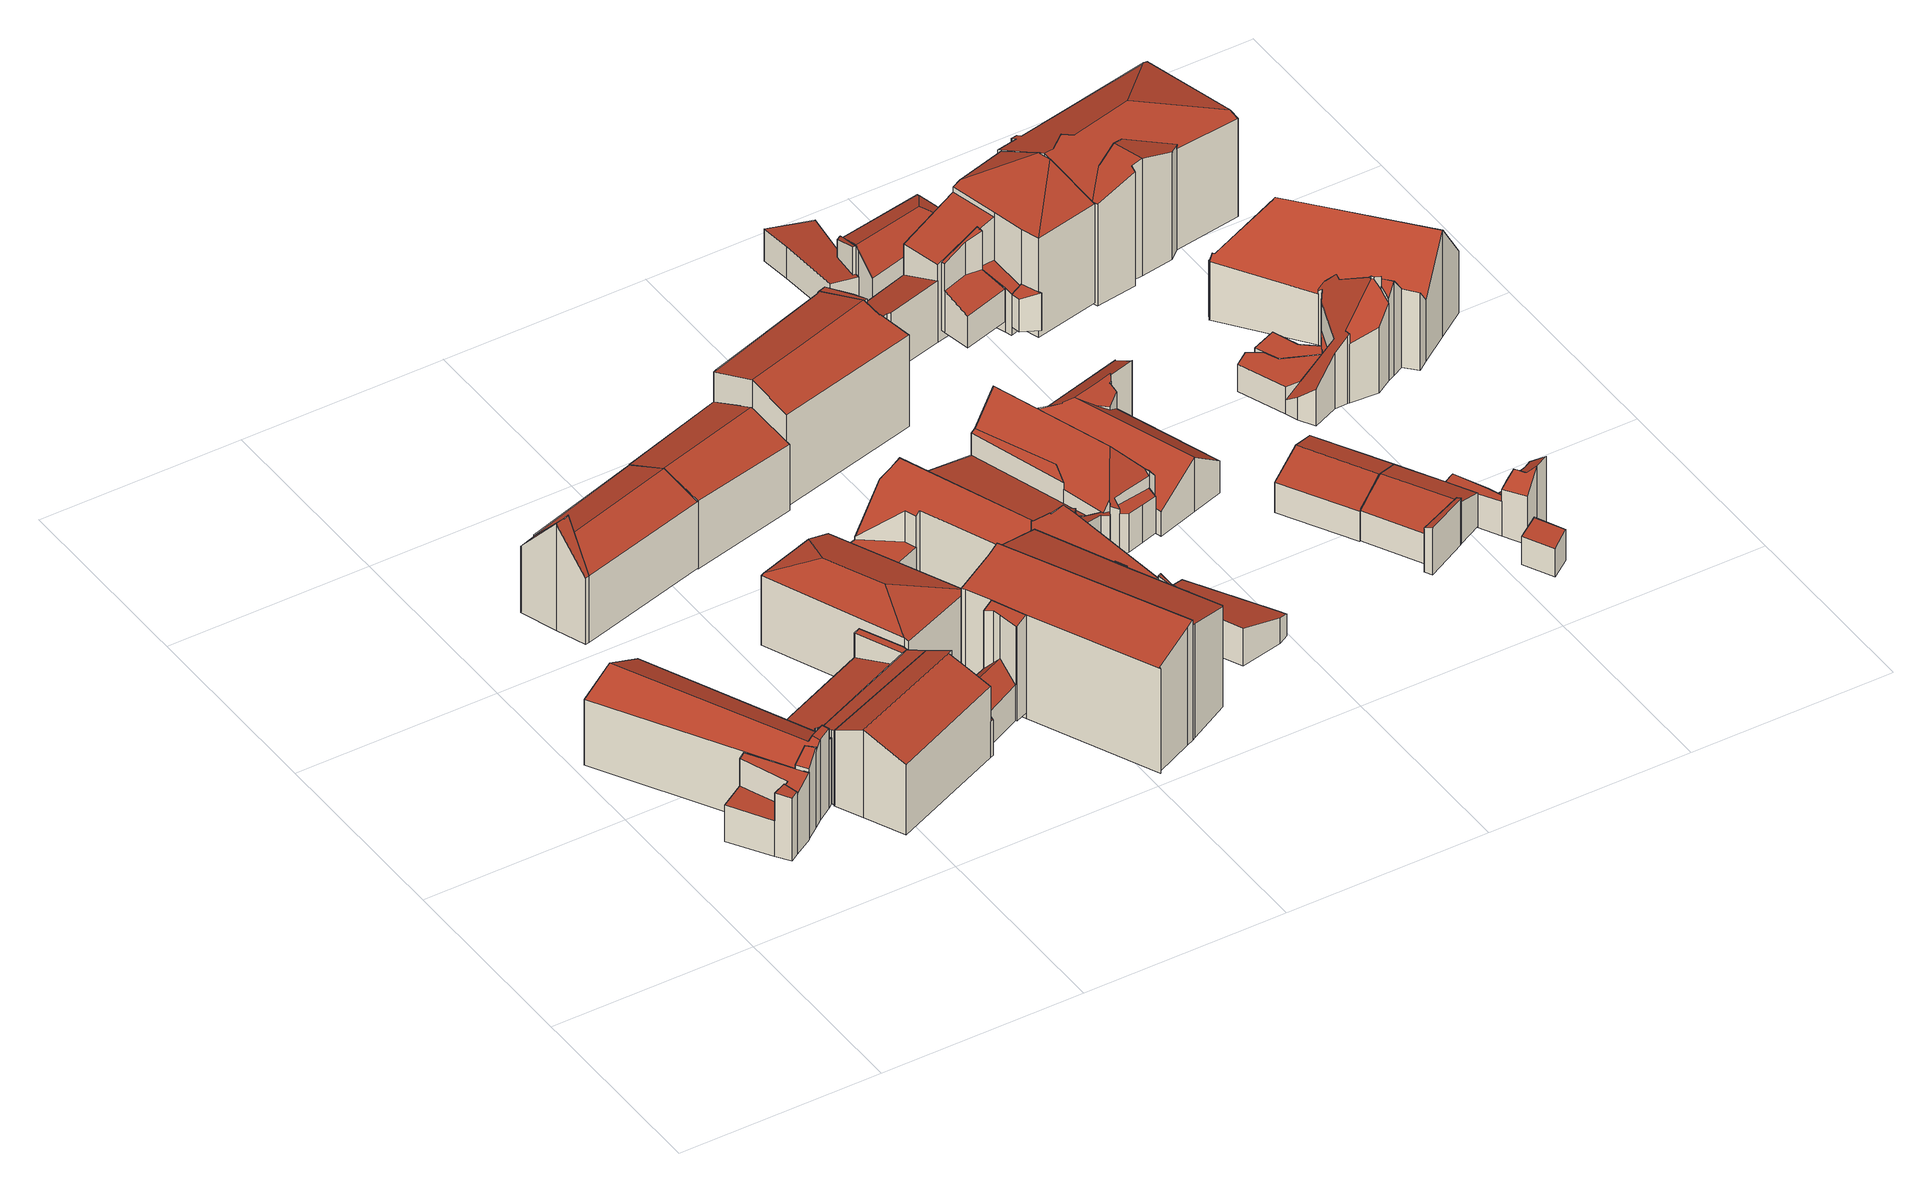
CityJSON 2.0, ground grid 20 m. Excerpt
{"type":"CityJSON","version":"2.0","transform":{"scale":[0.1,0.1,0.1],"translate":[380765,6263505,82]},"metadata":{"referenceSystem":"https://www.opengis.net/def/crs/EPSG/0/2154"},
"CityObjects":{
"building1":{"type":"Building","attributes":{"b3_dak_type":"slanted","b3_h_dak_50p":87,"b3_h_dak_70p":89.76,"b3_h_dak_max":90.61,"b3_h_dak_min":86.79,"b3_h_maaiveld":82.97,"b3_kas_warenhuis":false,"b3_reconstructie_onvolledig":false,"b3_rmse_lod12":2.12,"b3_rmse_lod13":0.434,"b3_rmse_lod22":0.413,"b3_val3dity_lod12":"[]","b3_val3dity_lod13":"[]","b3_val3dity_lod22":"[]","b3_volume_lod12":137.76,"b3_volume_lod13":107.41,"b3_volume_lod22":106.13,"oorspronkelijkbouwjaar":2000},"children":["building1-1"]},
"building1-1":{"type":"BuildingPart","parents":["building1"],"geometry":[{"type":"Solid","lod":"2.2","boundaries":[[[[0,1,2,3,4,5,6]],[[7,8,1,0,9]],[[9,0,6,10,11]],[[12,2,1,8]],[[13,5,4,14]],[[15,16,17,8,7]],[[11,10,16,15]],[[18,19,17,16]],[[20,3,2,12]],[[10,6,5,13]],[[21,20,19,18]],[[14,4,3,20,21]],[[11,15,7,9]],[[19,20,12,8,17]],[[14,21,18,16,10,13]]]],"semantics":{"surfaces":[{"type":"GroundSurface"},{"type":"WallSurface","on_footprint_edge":true},{"type":"WallSurface","on_footprint_edge":false},{"type":"RoofSurface"}],"values":[[0,1,1,1,1,2,2,2,1,1,2,1,3,3,3]]}}]},
"building2":{"type":"Building","attributes":{"b3_dak_type":"slanted","b3_h_dak_50p":90.92,"b3_h_dak_70p":91.26,"b3_h_dak_max":91.9,"b3_h_dak_min":89.99,"b3_h_maaiveld":83.06,"b3_kas_warenhuis":false,"b3_reconstructie_onvolledig":false,"b3_rmse_lod12":0.551,"b3_rmse_lod13":0.551,"b3_rmse_lod22":0.0606,"b3_val3dity_lod12":"[]","b3_val3dity_lod13":"[]","b3_val3dity_lod22":"[]","b3_volume_lod12":994.93,"b3_volume_lod13":994.93,"b3_volume_lod22":957.61,"oorspronkelijkbouwjaar":2000},"children":["building2-1"]},
"building2-1":{"type":"BuildingPart","parents":["building2"],"geometry":[{"type":"Solid","lod":"2.2","boundaries":[[[[22,23,24,25,26,27,28,29,30,31]],[[32,31,30,33]],[[34,22,31,32,35]],[[36,26,25,37]],[[38,28,27,39]],[[37,25,24,40]],[[39,27,26,36]],[[41,29,28,38]],[[42,41,43,44]],[[33,30,29,41,42]],[[40,24,23,45]],[[46,45,23,22,34]],[[35,32,47,48]],[[48,47,45,46]],[[49,50,51]],[[44,43,50,49]],[[44,49,33,42]],[[48,46,34,35]],[[51,36,37,40,45,47,32,33,49]],[[36,51,50,43,41,38,39]]]],"semantics":{"surfaces":[{"type":"GroundSurface"},{"type":"WallSurface","on_footprint_edge":true},{"type":"WallSurface","on_footprint_edge":false},{"type":"RoofSurface"}],"values":[[0,1,1,1,1,1,1,1,2,1,1,1,2,2,2,2,3,3,3,3]]}}]},
"building3":{"type":"Building","attributes":{"b3_dak_type":"slanted","b3_h_dak_50p":88.82,"b3_h_dak_70p":90.37,"b3_h_dak_max":91.25,"b3_h_dak_min":87.81,"b3_h_maaiveld":83.15,"b3_kas_warenhuis":false,"b3_reconstructie_onvolledig":false,"b3_rmse_lod12":1.56,"b3_rmse_lod13":1.56,"b3_rmse_lod22":0.205,"b3_val3dity_lod12":"[]","b3_val3dity_lod13":"[]","b3_val3dity_lod22":"[]","b3_volume_lod12":615.62,"b3_volume_lod13":615.62,"b3_volume_lod22":516.25,"oorspronkelijkbouwjaar":2000},"children":["building3-1"]},
"building3-1":{"type":"BuildingPart","parents":["building3"],"geometry":[{"type":"Solid","lod":"2.2","boundaries":[[[[52,53,54,55,56,57,58,59,28]],[[60,57,56,61]],[[62,58,57,60]],[[63,59,58,62]],[[61,56,55,64]],[[64,55,54,65,66]],[[67,53,52,68]],[[69,70,68,71]],[[65,54,53,67]],[[72,28,59,63]],[[71,68,52,28,72]],[[73,74,75,70,69]],[[66,65,75,74]],[[60,74,73]],[[75,65,67,68,70]],[[74,60,61,64,66]],[[60,73,69,71,72,63,62]]]],"semantics":{"surfaces":[{"type":"GroundSurface"},{"type":"WallSurface","on_footprint_edge":true},{"type":"WallSurface","on_footprint_edge":false},{"type":"RoofSurface"}],"values":[[0,1,1,1,1,1,1,2,1,1,1,2,2,2,3,3,3]]}}]},
"building4":{"type":"Building","attributes":{"b3_dak_type":"slanted","b3_h_dak_50p":91.6,"b3_h_dak_70p":91.92,"b3_h_dak_max":92.46,"b3_h_dak_min":86.75,"b3_h_maaiveld":83.01,"b3_kas_warenhuis":false,"b3_reconstructie_onvolledig":false,"b3_rmse_lod12":0.829,"b3_rmse_lod13":0.575,"b3_rmse_lod22":0.0587,"b3_val3dity_lod12":"[]","b3_val3dity_lod13":"[]","b3_val3dity_lod22":"[]","b3_volume_lod12":800.8,"b3_volume_lod13":796.02,"b3_volume_lod22":768.26,"oorspronkelijkbouwjaar":2000},"children":["building4-1"]},
"building4-1":{"type":"BuildingPart","parents":["building4"],"geometry":[{"type":"Solid","lod":"2.2","boundaries":[[[[76,77,78,79,80,81,82,83,84]],[[62,76,84,63]],[[85,86,87,88]],[[89,90,86,85]],[[91,92,90,89]],[[93,79,78,94]],[[95,80,79,93]],[[63,84,83,96]],[[96,83,82,97]],[[94,78,77,87]],[[88,87,77,76,62]],[[92,81,80,95]],[[97,82,81,92,91]],[[94,87,86,90]],[[88,62,63,96,85]],[[92,95,93,94,90]],[[97,91,89,85,96]]]],"semantics":{"surfaces":[{"type":"GroundSurface"},{"type":"WallSurface","on_footprint_edge":true},{"type":"WallSurface","on_footprint_edge":false},{"type":"RoofSurface"}],"values":[[0,1,2,2,2,1,1,1,1,1,1,1,1,3,3,3,3]]}}]},
"building5":{"type":"Building","attributes":{"b3_dak_type":"slanted","b3_h_dak_50p":90.71,"b3_h_dak_70p":91.07,"b3_h_dak_max":94.13,"b3_h_dak_min":89.88,"b3_h_maaiveld":82.76,"b3_kas_warenhuis":false,"b3_reconstructie_onvolledig":false,"b3_rmse_lod12":0.697,"b3_rmse_lod13":0.697,"b3_rmse_lod22":0.0335,"b3_val3dity_lod12":"[]","b3_val3dity_lod13":"[]","b3_val3dity_lod22":"[204]","b3_volume_lod12":841.36,"b3_volume_lod13":841.36,"b3_volume_lod22":818.2,"oorspronkelijkbouwjaar":2000},"children":["building5-1"]},
"building5-1":{"type":"BuildingPart","parents":["building5"],"geometry":[{"type":"Solid","lod":"2.2","boundaries":[[[[98,99,100,101,102,103,104,105,106,107]],[[108,103,102,109]],[[110,104,103,108]],[[111,99,98,112]],[[112,98,107,113]],[[113,107,106,114]],[[114,106,105,115]],[[115,105,104,110]],[[116,117,118,119]],[[118,117,120,121]],[[122,100,99,111]],[[117,116,123]],[[124,101,100,122]],[[109,102,101,124]],[[121,120,113]],[[121,115,110,108,119,118]],[[121,113,114,115]],[[109,124,122,123,116,119,108]],[[113,120,117,123,122,111,112]]]],"semantics":{"surfaces":[{"type":"GroundSurface"},{"type":"WallSurface","on_footprint_edge":true},{"type":"WallSurface","on_footprint_edge":false},{"type":"RoofSurface"}],"values":[[0,1,1,1,1,1,1,1,2,2,1,2,1,1,2,3,3,3,3]]}}]},
"building6":{"type":"Building","attributes":{"b3_dak_type":"slanted","b3_h_dak_50p":88.54,"b3_h_dak_70p":88.99,"b3_h_dak_max":94.23,"b3_h_dak_min":87.29,"b3_h_maaiveld":83.72,"b3_kas_warenhuis":false,"b3_reconstructie_onvolledig":false,"b3_rmse_lod12":2.3,"b3_rmse_lod13":0.542,"b3_rmse_lod22":0.0763,"b3_val3dity_lod12":"[]","b3_val3dity_lod13":"[]","b3_val3dity_lod22":"[]","b3_volume_lod12":97.3,"b3_volume_lod13":113.65,"b3_volume_lod22":109.11,"oorspronkelijkbouwjaar":2000},"children":["building6-1"]},
"building6-1":{"type":"BuildingPart","parents":["building6"],"geometry":[{"type":"Solid","lod":"2.2","boundaries":[[[[125,126,127,128,129,130,131,132]],[[133,134,135,136]],[[137,126,125,138]],[[139,131,130,140]],[[141,142,134,133]],[[143,127,126,137]],[[136,135,128,127,143]],[[144,129,128,135]],[[138,125,132,145,146]],[[145,132,131,139]],[[146,145,142,141]],[[140,130,129,144]],[[146,141,133,136,143,137,138]],[[142,145,139,140,147,134]],[[140,144,135,134,147]]]],"semantics":{"surfaces":[{"type":"GroundSurface"},{"type":"WallSurface","on_footprint_edge":false},{"type":"WallSurface","on_footprint_edge":true},{"type":"RoofSurface"}],"values":[[0,1,2,2,1,2,2,2,2,2,1,2,3,3,3]]}}]},
"building7":{"type":"Building","attributes":{"b3_dak_type":"slanted","b3_h_dak_50p":91.28,"b3_h_dak_70p":91.59,"b3_h_dak_max":92.26,"b3_h_dak_min":90.32,"b3_h_maaiveld":83.5,"b3_kas_warenhuis":false,"b3_reconstructie_onvolledig":false,"b3_rmse_lod12":0.508,"b3_rmse_lod13":0.508,"b3_rmse_lod22":0.0359,"b3_val3dity_lod12":"[]","b3_val3dity_lod13":"[]","b3_val3dity_lod22":"[]","b3_volume_lod12":970.26,"b3_volume_lod13":970.26,"b3_volume_lod22":938.97,"oorspronkelijkbouwjaar":2000},"children":["building7-1"]},
"building7-1":{"type":"BuildingPart","parents":["building7"],"geometry":[{"type":"Solid","lod":"2.2","boundaries":[[[[148,149,150,151,152,153,154,155]],[[156,149,148,157]],[[157,148,155,158]],[[158,155,154,159]],[[159,154,153,160]],[[161,151,150,162]],[[163,152,151,161]],[[162,150,149,156]],[[160,153,152,163]],[[158,164,162,156,157]],[[165,160,163]],[[165,164,158,159,160]],[[164,165,163,161,162]]]],"semantics":{"surfaces":[{"type":"GroundSurface"},{"type":"WallSurface","on_footprint_edge":true},{"type":"RoofSurface"}],"values":[[0,1,1,1,1,1,1,1,1,2,2,2,2]]}}]},
"building8":{"type":"Building","attributes":{"b3_dak_type":"slanted","b3_h_dak_50p":95.05,"b3_h_dak_70p":95.4,"b3_h_dak_max":95.75,"b3_h_dak_min":94.18,"b3_h_maaiveld":83.14,"b3_kas_warenhuis":false,"b3_reconstructie_onvolledig":false,"b3_rmse_lod12":0.561,"b3_rmse_lod13":0.561,"b3_rmse_lod22":0.0913,"b3_val3dity_lod12":"[]","b3_val3dity_lod13":"[]","b3_val3dity_lod22":"[]","b3_volume_lod12":1209.99,"b3_volume_lod13":1209.99,"b3_volume_lod22":1179.97,"oorspronkelijkbouwjaar":2000},"children":["building8-1"]},
"building8-1":{"type":"BuildingPart","parents":["building8"],"geometry":[{"type":"Solid","lod":"2.2","boundaries":[[[[166,167,168,169,170,171,172,173,174,175]],[[176,173,172,177]],[[138,167,166,137]],[[178,170,169,179]],[[179,169,168,180]],[[177,172,171,181]],[[181,171,170,178]],[[180,168,167,138]],[[182,175,174,183]],[[137,166,175,182]],[[183,174,173,176]],[[183,176,177,181,178,179,180,138,137,182]]]],"semantics":{"surfaces":[{"type":"GroundSurface"},{"type":"WallSurface","on_footprint_edge":true},{"type":"RoofSurface"}],"values":[[0,1,1,1,1,1,1,1,1,1,1,2]]}}]},
"building9":{"type":"Building","attributes":{"b3_dak_type":"slanted","b3_h_dak_50p":90.67,"b3_h_dak_70p":90.96,"b3_h_dak_max":91.55,"b3_h_dak_min":89.69,"b3_h_maaiveld":82.67,"b3_kas_warenhuis":false,"b3_reconstructie_onvolledig":false,"b3_rmse_lod12":0.506,"b3_rmse_lod13":0.506,"b3_rmse_lod22":0.041,"b3_val3dity_lod12":"[]","b3_val3dity_lod13":"[]","b3_val3dity_lod22":"[]","b3_volume_lod12":741.77,"b3_volume_lod13":741.77,"b3_volume_lod22":715.73,"oorspronkelijkbouwjaar":2000},"children":["building9-1"]},
"building9-1":{"type":"BuildingPart","parents":["building9"],"geometry":[{"type":"Solid","lod":"2.2","boundaries":[[[[184,185,186,187,188,189]],[[190,185,184,191]],[[191,184,189,192]],[[193,186,185,190]],[[192,189,188,194]],[[194,188,187,195]],[[195,187,186,193]],[[194,195,191,192]],[[195,193,190,191]]]],"semantics":{"surfaces":[{"type":"GroundSurface"},{"type":"WallSurface","on_footprint_edge":true},{"type":"RoofSurface"}],"values":[[0,1,1,1,1,1,1,2,2]]}}]},
"building10":{"type":"Building","attributes":{"b3_dak_type":"slanted","b3_h_dak_50p":94.64,"b3_h_dak_70p":94.97,"b3_h_dak_max":95.56,"b3_h_dak_min":89.23,"b3_h_maaiveld":83.15,"b3_kas_warenhuis":false,"b3_reconstructie_onvolledig":false,"b3_rmse_lod12":0.648,"b3_rmse_lod13":0.648,"b3_rmse_lod22":0.282,"b3_val3dity_lod12":"[]","b3_val3dity_lod13":"[]","b3_val3dity_lod22":"[]","b3_volume_lod12":1169.29,"b3_volume_lod13":1169.29,"b3_volume_lod22":1140.81,"oorspronkelijkbouwjaar":2000},"children":["building10-1"]},
"building10-1":{"type":"BuildingPart","parents":["building10"],"geometry":[{"type":"Solid","lod":"2.2","boundaries":[[[[171,196,197,198,199,200,201,202,172]],[[203,196,171,204]],[[205,197,196,203]],[[206,198,197,205]],[[207,200,199,208]],[[209,201,200,207]],[[208,199,198,206]],[[204,171,172,210]],[[210,172,202,211]],[[211,202,201,209]],[[211,209,207,208,206,205,203,204,210]]]],"semantics":{"surfaces":[{"type":"GroundSurface"},{"type":"WallSurface","on_footprint_edge":true},{"type":"RoofSurface"}],"values":[[0,1,1,1,1,1,1,1,1,1,2]]}}]},
"building11":{"type":"Building","attributes":{"b3_dak_type":"slanted","b3_h_dak_50p":91.21,"b3_h_dak_70p":91.93,"b3_h_dak_max":93.93,"b3_h_dak_min":86.69,"b3_h_maaiveld":83.48,"b3_kas_warenhuis":false,"b3_reconstructie_onvolledig":false,"b3_rmse_lod12":1.88,"b3_rmse_lod13":1.17,"b3_rmse_lod22":0.214,"b3_val3dity_lod12":"[]","b3_val3dity_lod13":"[]","b3_val3dity_lod22":"[]","b3_volume_lod12":1120.58,"b3_volume_lod13":1066.05,"b3_volume_lod22":987.55,"oorspronkelijkbouwjaar":2000},"children":["building11-1"]},
"building11-1":{"type":"BuildingPart","parents":["building11"],"geometry":[{"type":"Solid","lod":"2.2","boundaries":[[[[212,213,214,215,216,217,218,219,220,221,222,223,224,225,226,227,228,229]],[[230,224,223,231]],[[231,223,222,232]],[[233,225,224,230]],[[234,235,236]],[[237,215,214,238]],[[239,240,238,241]],[[242,216,215,237]],[[243,217,216,242]],[[244,229,228,245]],[[246,226,225,233]],[[206,227,226,246,247]],[[248,245,228,227,206]],[[236,249,250]],[[251,252,245,248]],[[232,222,221,235,234]],[[247,246,252,251]],[[253,243,240,239]],[[254,255,212,229,244]],[[235,221,220,256]],[[257,218,217,243,253]],[[256,220,219,258]],[[258,219,218,257]],[[241,238,214,213,259]],[[259,213,212,255]],[[250,249,255,254]],[[247,251,248,206]],[[240,243,242,237,238]],[[258,260,236,235,256]],[[258,257,261,260]],[[255,249,236,260,261,257,253,239,241,259]],[[250,254,244,245,252,246,233,230,231,232,234,236]]]],"semantics":{"surfaces":[{"type":"GroundSurface"},{"type":"WallSurface","on_footprint_edge":true},{"type":"WallSurface","on_footprint_edge":false},{"type":"RoofSurface"}],"values":[[0,1,1,1,2,1,2,1,1,1,1,1,1,2,2,1,2,2,1,1,1,1,1,1,1,2,3,3,3,3,3,3]]}}]},
"building12":{"type":"Building","attributes":{"b3_dak_type":"slanted","b3_h_dak_50p":93.61,"b3_h_dak_70p":93.93,"b3_h_dak_max":94.5,"b3_h_dak_min":92.68,"b3_h_maaiveld":82.91,"b3_kas_warenhuis":false,"b3_reconstructie_onvolledig":false,"b3_rmse_lod12":0.537,"b3_rmse_lod13":0.537,"b3_rmse_lod22":0.0344,"b3_val3dity_lod12":"[]","b3_val3dity_lod13":"[]","b3_val3dity_lod22":"[]","b3_volume_lod12":1372.81,"b3_volume_lod13":1372.81,"b3_volume_lod22":1336.26,"oorspronkelijkbouwjaar":2000},"children":["building12-1"]},
"building12-1":{"type":"BuildingPart","parents":["building12"],"geometry":[{"type":"Solid","lod":"2.2","boundaries":[[[[262,263,264,265,266,267,268,269,270,271,272,273]],[[274,262,273,275]],[[276,266,265,277]],[[278,267,266,276]],[[277,265,264,279]],[[280,272,271,281]],[[275,273,272,280]],[[282,268,267,278]],[[283,269,268,282]],[[284,270,269,283]],[[279,264,263,285]],[[285,263,262,274]],[[281,271,270,284]],[[285,274,275,280,281,286,279]],[[281,284,283,282,278,276,277,279,286]]]],"semantics":{"surfaces":[{"type":"GroundSurface"},{"type":"WallSurface","on_footprint_edge":true},{"type":"RoofSurface"}],"values":[[0,1,1,1,1,1,1,1,1,1,1,1,1,2,2]]}}]},
"building13":{"type":"Building","attributes":{"b3_dak_type":"slanted","b3_h_dak_50p":86.81,"b3_h_dak_70p":87.08,"b3_h_dak_max":89.53,"b3_h_dak_min":86.03,"b3_h_maaiveld":83.48,"b3_kas_warenhuis":false,"b3_reconstructie_onvolledig":false,"b3_rmse_lod12":0.677,"b3_rmse_lod13":0.677,"b3_rmse_lod22":0.0677,"b3_val3dity_lod12":"[]","b3_val3dity_lod13":"[]","b3_val3dity_lod22":"[]","b3_volume_lod12":151.61,"b3_volume_lod13":151.61,"b3_volume_lod22":144.11,"oorspronkelijkbouwjaar":2000},"children":["building13-1"]},
"building13-1":{"type":"BuildingPart","parents":["building13"],"geometry":[{"type":"Solid","lod":"2.2","boundaries":[[[[287,288,225,289,290,291,292,293]],[[294,288,287,295]],[[296,294,297,298]],[[299,300,301,302]],[[298,297,300,299]],[[303,293,292,304]],[[304,292,291,305]],[[302,301,306,307]],[[308,225,288,294,296]],[[295,287,293,303]],[[309,290,289,310]],[[311,312,310,313]],[[305,291,290,309]],[[313,310,289,225,308]],[[307,306,312,311]],[[312,306,301,300,297,294,295,303,304,305,309,310]],[[307,311,313,308,296,298,299,302]]]],"semantics":{"surfaces":[{"type":"GroundSurface"},{"type":"WallSurface","on_footprint_edge":true},{"type":"WallSurface","on_footprint_edge":false},{"type":"RoofSurface"}],"values":[[0,1,2,2,2,1,1,2,1,1,1,2,1,1,2,3,3]]}}]},
"building14":{"type":"Building","attributes":{"b3_dak_type":"slanted","b3_h_dak_50p":89.56,"b3_h_dak_70p":90.31,"b3_h_dak_max":94.34,"b3_h_dak_min":86.13,"b3_h_maaiveld":83.85,"b3_kas_warenhuis":false,"b3_reconstructie_onvolledig":false,"b3_rmse_lod12":1.69,"b3_rmse_lod13":1.69,"b3_rmse_lod22":0.237,"b3_val3dity_lod12":"[]","b3_val3dity_lod13":"[]","b3_val3dity_lod22":"[204]","b3_volume_lod12":1302.02,"b3_volume_lod13":1302.02,"b3_volume_lod22":1163.73,"oorspronkelijkbouwjaar":2000},"children":["building14-1"]},
"building14-1":{"type":"BuildingPart","parents":["building14"],"geometry":[{"type":"Solid","lod":"2.2","boundaries":[[[[314,315,316,317,318,319,320,321,322,323,324,325,326,327,328,329,330,331,332,333,334,335]],[[336,335,334,337]],[[338,325,324,339]],[[340,318,317,341]],[[342,319,318,340]],[[343,323,322,344]],[[344,322,321,345]],[[346,347,348,349,350]],[[350,349,333,332,230]],[[351,315,314,352]],[[353,316,315,351]],[[339,324,323,343]],[[354,330,329,355]],[[341,317,316,353,356]],[[357,358,345,359]],[[360,338,358,357]],[[359,361,362]],[[361,359,345,321,320,363]],[[355,329,328,364]],[[365,366,367,368]],[[366,365,369]],[[364,328,327,370]],[[371,372,373,374]],[[370,327,326,367]],[[368,367,326,325,338,360]],[[374,373,375,376]],[[337,334,333,349]],[[377,378,379,380]],[[380,379,381,382]],[[382,381,348,347]],[[356,353,372,371,383]],[[230,332,331,384]],[[384,331,330,354,385]],[[386,387,347,346]],[[352,314,335,336]],[[383,371,388]],[[363,320,319,342]],[[385,354,387,386]],[[376,375,378,377]],[[358,338,339,343,344,345]],[[368,360,357,359,362,389,390,365]],[[383,388,341,356]],[[381,352,336,337,349,348]],[[388,371,374,369,365,390,389,340,341]],[[385,386,346,350,230,384]],[[363,342,340,389,362,361]],[[376,377,380,382,347,387,354,355,364,370,367,366,369,374]],[[378,375,373,372,353,351,352,381,379]]]],"semantics":{"surfaces":[{"type":"GroundSurface"},{"type":"WallSurface","on_footprint_edge":true},{"type":"WallSurface","on_footprint_edge":false},{"type":"RoofSurface"}],"values":[[0,1,1,1,1,1,1,2,1,1,1,1,1,1,2,2,2,1,1,2,2,1,2,1,1,2,1,2,2,2,2,1,1,2,1,2,1,2,2,3,3,3,3,3,3,3,3,3]]}}]},
"building15":{"type":"Building","attributes":{"b3_dak_type":"slanted","b3_h_dak_50p":87.5,"b3_h_dak_70p":88.04,"b3_h_dak_max":88.74,"b3_h_dak_min":86.04,"b3_h_maaiveld":83.04,"b3_kas_warenhuis":false,"b3_reconstructie_onvolledig":false,"b3_rmse_lod12":0.886,"b3_rmse_lod13":0.886,"b3_rmse_lod22":0.0891,"b3_val3dity_lod12":"[]","b3_val3dity_lod13":"[]","b3_val3dity_lod22":"[204]","b3_volume_lod12":601.51,"b3_volume_lod13":601.51,"b3_volume_lod22":540.2,"oorspronkelijkbouwjaar":2000},"children":["building15-1"]},
"building15-1":{"type":"BuildingPart","parents":["building15"],"geometry":[{"type":"Solid","lod":"2.2","boundaries":[[[[391,392,393,394,395,396,397,398,399,400,401]],[[402,403,395,394,404]],[[405,396,395,403]],[[406,407,401,400,408]],[[409,410,407,406]],[[411,397,396,405]],[[404,394,393,412]],[[413,392,391,414]],[[410,409,415]],[[416,398,397,411]],[[414,391,401,407]],[[408,400,399,417]],[[418,417,419]],[[412,393,392,413]],[[403,402,420]],[[419,417,399,398,416]],[[414,407,410,415,421,413]],[[418,422,421,415,409,406,408,417]],[[420,402,404,412,413,421,423]],[[419,416,411,405,403,420,423,421,422,418]]]],"semantics":{"surfaces":[{"type":"GroundSurface"},{"type":"WallSurface","on_footprint_edge":true},{"type":"WallSurface","on_footprint_edge":false},{"type":"RoofSurface"}],"values":[[0,1,1,1,2,1,1,1,2,1,1,1,2,1,2,1,3,3,3,3]]}}]},
"building16":{"type":"Building","attributes":{"b3_dak_type":"multiple horizontal","b3_h_dak_50p":85.26,"b3_h_dak_70p":85.45,"b3_h_dak_max":87.93,"b3_h_dak_min":84.75,"b3_h_maaiveld":82.3,"b3_kas_warenhuis":false,"b3_reconstructie_onvolledig":false,"b3_rmse_lod12":0.477,"b3_rmse_lod13":0.477,"b3_rmse_lod22":0.0414,"b3_val3dity_lod12":"[]","b3_val3dity_lod13":"[]","b3_val3dity_lod22":"[]","b3_volume_lod12":108.81,"b3_volume_lod13":108.81,"b3_volume_lod22":104.86,"oorspronkelijkbouwjaar":2000},"children":["building16-1"]},
"building16-1":{"type":"BuildingPart","parents":["building16"],"geometry":[{"type":"Solid","lod":"2.2","boundaries":[[[[424,425,426,427,428,429,430,431]],[[432,426,425,433]],[[434,435,436,437]],[[437,436,438,439]],[[440,441,435,434]],[[442,427,426,432]],[[443,428,427,442]],[[439,438,424,431,444]],[[441,430,429,445]],[[445,429,428,443]],[[444,431,430,441,440]],[[433,425,424,438]],[[444,440,434,437,439]],[[433,438,436,435,441,445,443,442,432]]]],"semantics":{"surfaces":[{"type":"GroundSurface"},{"type":"WallSurface","on_footprint_edge":true},{"type":"WallSurface","on_footprint_edge":false},{"type":"RoofSurface"}],"values":[[0,1,2,2,2,1,1,1,1,1,1,1,3,3]]}}]},
"building17":{"type":"Building","attributes":{"b3_dak_type":"slanted","b3_h_dak_50p":93.46,"b3_h_dak_70p":94.04,"b3_h_dak_max":95.79,"b3_h_dak_min":87.34,"b3_h_maaiveld":82.88,"b3_kas_warenhuis":false,"b3_reconstructie_onvolledig":false,"b3_rmse_lod12":3.04,"b3_rmse_lod13":1.09,"b3_rmse_lod22":0.0966,"b3_val3dity_lod12":"[]","b3_val3dity_lod13":"[]","b3_val3dity_lod22":"[201]","b3_volume_lod12":1523.09,"b3_volume_lod13":1335.29,"b3_volume_lod22":1259.1,"oorspronkelijkbouwjaar":2000},"children":["building17-1"]},
"building17-1":{"type":"BuildingPart","parents":["building17"],"geometry":[{"type":"Solid","lod":"2.2","boundaries":[[[[446,447,448,449,450,451,452,453,454,455,456,457,458,459,270,460,461,462,463,464,465,466,467]],[[468,454,453,469]],[[470,455,454,468]],[[284,270,459,471]],[[472,473,474,475]],[[476,452,451,477,478]],[[479,469,453,452,476]],[[477,451,450,480]],[[481,465,464,482]],[[471,459,458,483]],[[478,477,484,474]],[[485,486,469,479]],[[483,458,457,487,488]],[[480,450,449,489]],[[475,474,484,490,491]],[[492,466,465,481]],[[482,464,463,473,472]],[[493,494,460,270,284]],[[495,447,446,496]],[[496,446,467,497]],[[489,449,448,490]],[[497,467,466,492]],[[498,461,460,494]],[[486,462,461,498]],[[487,457,456,499]],[[488,487,494,493]],[[499,456,455,470]],[[491,490,448,447,495]],[[473,463,462,486,485]],[[492,481,482]],[[497,495,496]],[[489,490,484,477,480]],[[488,493,284,471,483]],[[499,470,468,469,486,498,494,487]],[[491,495,497,492,482,472,475]],[[473,485,479,476,478,474]]]],"semantics":{"surfaces":[{"type":"GroundSurface"},{"type":"WallSurface","on_footprint_edge":true},{"type":"WallSurface","on_footprint_edge":false},{"type":"RoofSurface"}],"values":[[0,1,1,1,2,1,1,1,1,1,2,2,1,1,2,1,1,1,1,1,1,1,1,1,1,2,1,1,1,3,3,3,3,3,3,3]]}}]},
"building18":{"type":"Building","attributes":{"b3_dak_type":"slanted","b3_h_dak_50p":88.1,"b3_h_dak_70p":88.35,"b3_h_dak_max":92.54,"b3_h_dak_min":87.46,"b3_h_maaiveld":83.97,"b3_kas_warenhuis":false,"b3_reconstructie_onvolledig":false,"b3_rmse_lod12":1.79,"b3_rmse_lod13":0.437,"b3_rmse_lod22":0.102,"b3_val3dity_lod12":"[]","b3_val3dity_lod13":"[]","b3_val3dity_lod22":"[]","b3_volume_lod12":59.86,"b3_volume_lod13":65.16,"b3_volume_lod22":62.01,"oorspronkelijkbouwjaar":2000},"children":["building18-1"]},
"building18-1":{"type":"BuildingPart","parents":["building18"],"geometry":[{"type":"Solid","lod":"2.2","boundaries":[[[[500,501,502,503,504,505]],[[506,507,504,503,508]],[[509,505,504,507]],[[510,502,501,511,512]],[[512,511,513,514]],[[515,500,505,509]],[[508,503,502,510]],[[511,501,500,515]],[[514,513,507,506]],[[514,506,508,510,512]],[[507,513,511,515,509]]]],"semantics":{"surfaces":[{"type":"GroundSurface"},{"type":"WallSurface","on_footprint_edge":true},{"type":"WallSurface","on_footprint_edge":false},{"type":"RoofSurface"}],"values":[[0,1,1,1,2,1,1,1,2,3,3]]}}]},
"building19":{"type":"Building","attributes":{"b3_dak_type":"slanted","b3_h_dak_50p":87.83,"b3_h_dak_70p":88.04,"b3_h_dak_max":88.44,"b3_h_dak_min":85.22,"b3_h_maaiveld":83.92,"b3_kas_warenhuis":false,"b3_reconstructie_onvolledig":false,"b3_rmse_lod12":0.652,"b3_rmse_lod13":0.652,"b3_rmse_lod22":0.315,"b3_val3dity_lod12":"[]","b3_val3dity_lod13":"[]","b3_val3dity_lod22":"[]","b3_volume_lod12":211.05,"b3_volume_lod13":211.05,"b3_volume_lod22":199.46,"oorspronkelijkbouwjaar":2000},"children":["building19-1"]},
"building19-1":{"type":"BuildingPart","parents":["building19"],"geometry":[{"type":"Solid","lod":"2.2","boundaries":[[[[516,517,518,519,520,521]],[[522,516,521,523]],[[524,520,519,525]],[[523,521,520,524]],[[525,519,518,526]],[[526,518,517,527]],[[527,517,516,522]],[[523,524,525,522]],[[527,522,525,526]]]],"semantics":{"surfaces":[{"type":"GroundSurface"},{"type":"WallSurface","on_footprint_edge":true},{"type":"RoofSurface"}],"values":[[0,1,1,1,1,1,1,2,2]]}}]},
"building20":{"type":"Building","attributes":{"b3_dak_type":"slanted","b3_h_dak_50p":87.25,"b3_h_dak_70p":87.47,"b3_h_dak_max":87.94,"b3_h_dak_min":86.71,"b3_h_maaiveld":82.32,"b3_kas_warenhuis":false,"b3_reconstructie_onvolledig":false,"b3_rmse_lod12":0.393,"b3_rmse_lod13":0.393,"b3_rmse_lod22":0.0382,"b3_val3dity_lod12":"[]","b3_val3dity_lod13":"[]","b3_val3dity_lod22":"[]","b3_volume_lod12":261.63,"b3_volume_lod13":261.63,"b3_volume_lod22":251.29,"oorspronkelijkbouwjaar":2000},"children":["building20-1"]},
"building20-1":{"type":"BuildingPart","parents":["building20"],"geometry":[{"type":"Solid","lod":"2.2","boundaries":[[[[431,528,529,530,531,532,425,533]],[[534,530,529,535]],[[536,528,431,444]],[[537,531,530,534]],[[538,425,532,539]],[[539,532,531,537]],[[540,533,425,538]],[[444,431,533,540]],[[535,529,528,536]],[[541,542,537,534,535]],[[541,540,538,539,537,542]],[[535,536,444,540,541]]]],"semantics":{"surfaces":[{"type":"GroundSurface"},{"type":"WallSurface","on_footprint_edge":true},{"type":"RoofSurface"}],"values":[[0,1,1,1,1,1,1,1,1,2,2,2]]}}]},
"building21":{"type":"Building","attributes":{"b3_dak_type":"slanted","b3_h_dak_50p":87.6,"b3_h_dak_70p":87.71,"b3_h_dak_max":93.57,"b3_h_dak_min":87.3,"b3_h_maaiveld":83.81,"b3_kas_warenhuis":false,"b3_reconstructie_onvolledig":false,"b3_rmse_lod12":3.16,"b3_rmse_lod13":3.16,"b3_rmse_lod22":3.08,"b3_val3dity_lod12":"[]","b3_val3dity_lod13":"[]","b3_val3dity_lod22":"[]","b3_volume_lod12":8.27,"b3_volume_lod13":8.27,"b3_volume_lod22":8.17,"oorspronkelijkbouwjaar":2000},"children":["building21-1"]},
"building21-1":{"type":"BuildingPart","parents":["building21"],"geometry":[{"type":"Solid","lod":"2.2","boundaries":[[[[543,544,545,546]],[[489,545,544,547]],[[548,546,545,489]],[[549,543,546,548]],[[547,544,543,549]],[[547,549,548,489]]]],"semantics":{"surfaces":[{"type":"GroundSurface"},{"type":"WallSurface","on_footprint_edge":true},{"type":"RoofSurface"}],"values":[[0,1,1,1,1,2]]}}]},
"building22":{"type":"Building","attributes":{"b3_dak_type":"slanted","b3_h_dak_50p":87.89,"b3_h_dak_70p":88.11,"b3_h_dak_max":88.85,"b3_h_dak_min":87.04,"b3_h_maaiveld":83.95,"b3_kas_warenhuis":false,"b3_reconstructie_onvolledig":false,"b3_rmse_lod12":0.446,"b3_rmse_lod13":0.446,"b3_rmse_lod22":0.0468,"b3_val3dity_lod12":"[]","b3_val3dity_lod13":"[]","b3_val3dity_lod22":"[]","b3_volume_lod12":207.61,"b3_volume_lod13":207.61,"b3_volume_lod22":198.16,"oorspronkelijkbouwjaar":2000},"children":["building22-1"]},
"building22-1":{"type":"BuildingPart","parents":["building22"],"geometry":[{"type":"Solid","lod":"2.2","boundaries":[[[[550,551,552,553,554,555,556,557,558,521]],[[559,560,561,562]],[[563,558,557,564]],[[523,521,558,563]],[[565,566,560,559]],[[566,552,551,567]],[[568,555,554,569]],[[570,550,521,523]],[[569,554,553,571]],[[567,551,550,570]],[[562,561,556,555,568]],[[564,557,556,561]],[[571,553,552,566,565]],[[567,570,523,563,560,566]],[[564,561,560,563]],[[571,565,559,562,568,569]]]],"semantics":{"surfaces":[{"type":"GroundSurface"},{"type":"WallSurface","on_footprint_edge":false},{"type":"WallSurface","on_footprint_edge":true},{"type":"RoofSurface"}],"values":[[0,1,2,2,1,2,2,2,2,2,2,2,2,3,3,3]]}}]},
"building23":{"type":"Building","attributes":{"b3_dak_type":"horizontal","b3_h_dak_50p":86.76,"b3_h_dak_70p":86.82,"b3_h_dak_max":86.96,"b3_h_dak_min":86.56,"b3_h_maaiveld":83.65,"b3_kas_warenhuis":false,"b3_reconstructie_onvolledig":false,"b3_rmse_lod12":0.128,"b3_rmse_lod13":0.128,"b3_rmse_lod22":0.0121,"b3_val3dity_lod12":"[]","b3_val3dity_lod13":"[]","b3_val3dity_lod22":"[]","b3_volume_lod12":23.3,"b3_volume_lod13":23.3,"b3_volume_lod22":22.81,"oorspronkelijkbouwjaar":2000},"children":["building23-1"]},
"building23-1":{"type":"BuildingPart","parents":["building23"],"geometry":[{"type":"Solid","lod":"2.2","boundaries":[[[[572,573,574,575]],[[576,573,572,577]],[[577,572,575,578]],[[579,574,573,576]],[[578,575,574,579]],[[578,579,576,577]]]],"semantics":{"surfaces":[{"type":"GroundSurface"},{"type":"WallSurface","on_footprint_edge":true},{"type":"RoofSurface"}],"values":[[0,1,1,1,1,2]]}}]},
"building24":{"type":"Building","attributes":{"b3_dak_type":"slanted","b3_h_dak_50p":87.49,"b3_h_dak_70p":87.69,"b3_h_dak_max":92.35,"b3_h_dak_min":86.65,"b3_h_maaiveld":83.79,"b3_kas_warenhuis":false,"b3_reconstructie_onvolledig":false,"b3_rmse_lod12":1.5,"b3_rmse_lod13":1.5,"b3_rmse_lod22":0.395,"b3_val3dity_lod12":"[]","b3_val3dity_lod13":"[]","b3_val3dity_lod22":"[]","b3_volume_lod12":62.98,"b3_volume_lod13":62.98,"b3_volume_lod22":72.34,"oorspronkelijkbouwjaar":2000},"children":["building24-1"]},
"building24-1":{"type":"BuildingPart","parents":["building24"],"geometry":[{"type":"Solid","lod":"2.2","boundaries":[[[[580,581,582,583,584,585,586,587,588,589,590]],[[591,587,586,592]],[[593,583,582,594]],[[594,582,581,595,596]],[[597,584,583,593]],[[598,599,589,588,600]],[[592,586,585,601]],[[602,601,585,584,597]],[[600,588,587,591]],[[603,604,605,606,607]],[[607,606,601,602]],[[608,609,610,611]],[[612,613,609,608]],[[614,615,616]],[[611,610,617,615]],[[618,590,589,599]],[[619,580,590,618]],[[596,595,613,612]],[[595,581,580,619]],[[616,615,617,604,603]],[[606,605,599,598]],[[596,612,608,611,615,614,593,594]],[[606,598,600,591,592,601]],[[616,603,607,602,597,593,614]],[[599,605,604,617,610,609,613,595,619,618]]]],"semantics":{"surfaces":[{"type":"GroundSurface"},{"type":"WallSurface","on_footprint_edge":true},{"type":"WallSurface","on_footprint_edge":false},{"type":"RoofSurface"}],"values":[[0,1,1,1,1,1,1,1,1,2,2,2,2,2,2,1,1,2,1,2,2,3,3,3,3]]}}]},
"building25":{"type":"Building","attributes":{"b3_dak_type":"horizontal","b3_h_dak_50p":86.16,"b3_h_dak_70p":86.17,"b3_h_dak_max":86.34,"b3_h_dak_min":86.07,"b3_h_maaiveld":83.36,"b3_kas_warenhuis":false,"b3_reconstructie_onvolledig":false,"b3_rmse_lod12":0.0403,"b3_rmse_lod13":0.0403,"b3_rmse_lod22":0.038,"b3_val3dity_lod12":"[]","b3_val3dity_lod13":"[]","b3_val3dity_lod22":"[]","b3_volume_lod12":30.47,"b3_volume_lod13":30.47,"b3_volume_lod22":30.36,"oorspronkelijkbouwjaar":2000},"children":["building25-1"]},
"building25-1":{"type":"BuildingPart","parents":["building25"],"geometry":[{"type":"Solid","lod":"2.2","boundaries":[[[[620,621,622,623,624,625]],[[626,621,620,627]],[[628,622,621,626]],[[629,623,622,628]],[[630,624,623,629]],[[631,625,624,630]],[[627,620,625,631]],[[627,631,630,629,628,626]]]],"semantics":{"surfaces":[{"type":"GroundSurface"},{"type":"WallSurface","on_footprint_edge":true},{"type":"RoofSurface"}],"values":[[0,1,1,1,1,1,1,2]]}}]},
"building26":{"type":"Building","attributes":{"b3_dak_type":"slanted","b3_h_dak_50p":94.6,"b3_h_dak_70p":95.04,"b3_h_dak_max":96.23,"b3_h_dak_min":86.72,"b3_h_maaiveld":82.67,"b3_kas_warenhuis":false,"b3_reconstructie_onvolledig":false,"b3_rmse_lod12":0.95,"b3_rmse_lod13":0.881,"b3_rmse_lod22":0.131,"b3_val3dity_lod12":"[]","b3_val3dity_lod13":"[]","b3_val3dity_lod22":"[204]","b3_volume_lod12":2246.4,"b3_volume_lod13":2245.03,"b3_volume_lod22":2164.49,"oorspronkelijkbouwjaar":2000},"children":["building26-1"]},
"building26-1":{"type":"BuildingPart","parents":["building26"],"geometry":[{"type":"Solid","lod":"2.2","boundaries":[[[[632,633,634,635,636,637,638,639,640,641,642,643,644,645,646,647,648,649]],[[650,651,642,641,652]],[[653,643,642,651]],[[652,641,640,654]],[[654,640,639,655]],[[656,646,645,657]],[[657,645,644,658,659]],[[658,644,643,653]],[[660,661,662]],[[663,648,647,664]],[[661,660,665]],[[666,632,649,667]],[[667,649,648,663]],[[668,669,670]],[[669,668,671]],[[672,673,674]],[[675,676,651,650]],[[659,658,676,675]],[[655,639,638,677]],[[677,638,637,678]],[[678,637,636,679]],[[679,636,635,680]],[[680,635,634,681]],[[673,633,632,666]],[[681,634,633,673,672]],[[664,647,646,656]],[[676,658,653,651]],[[680,669,671,682,655,677,678,679]],[[673,666,667,683,665,660,662,654,655,682,671,668,670,674]],[[681,672,674,670,669,680]],[[664,683,667,663]],[[664,656,657,659,675,650,652,654,662,661,665,683]]]],"semantics":{"surfaces":[{"type":"GroundSurface"},{"type":"WallSurface","on_footprint_edge":true},{"type":"WallSurface","on_footprint_edge":false},{"type":"RoofSurface"}],"values":[[0,1,1,1,1,1,1,1,2,1,2,1,1,2,2,2,2,2,1,1,1,1,1,1,1,1,3,3,3,3,3,3]]}}]},
"building27":{"type":"Building","attributes":{"b3_dak_type":"slanted","b3_h_dak_50p":91.3,"b3_h_dak_70p":92.42,"b3_h_dak_max":94.69,"b3_h_dak_min":85.55,"b3_h_maaiveld":83.28,"b3_kas_warenhuis":false,"b3_reconstructie_onvolledig":false,"b3_rmse_lod12":2.81,"b3_rmse_lod13":1.51,"b3_rmse_lod22":0.239,"b3_val3dity_lod12":"[]","b3_val3dity_lod13":"[]","b3_val3dity_lod22":"[]","b3_volume_lod12":1835.96,"b3_volume_lod13":1729.91,"b3_volume_lod22":1542.06,"oorspronkelijkbouwjaar":2000},"children":["building27-1"]},
"building27-1":{"type":"BuildingPart","parents":["building27"],"geometry":[{"type":"Solid","lod":"2.2","boundaries":[[[[684,685,686,687,688,689,690,691,692,693,694,695,696,697,698,699,700,701,702,703,704,705,706,707,708,709,710,711]],[[712,713,714]],[[713,702,701,715]],[[716,704,703,717]],[[718,719,699,698,720]],[[721,700,699,719]],[[722,723,724]],[[725,726,724]],[[727,695,694,728]],[[729,693,692,629]],[[728,694,693,729]],[[730,687,686,731]],[[732,705,704,716]],[[733,706,705,732]],[[734,710,709,735]],[[736,737,735,738]],[[723,688,687,730]],[[739,689,688,723,722]],[[731,686,685,740]],[[741,707,706,733]],[[742,708,707,741]],[[720,698,697,743]],[[715,701,700,721]],[[744,719,718]],[[745,746,747,748]],[[749,746,745]],[[738,735,709,708,742]],[[748,747,737,736,750]],[[751,696,695,727,752]],[[753,743,697,696,751]],[[754,743,753]],[[752,727,726,725]],[[755,756,757]],[[756,711,710,734]],[[758,684,711,756,755]],[[750,736,759]],[[740,685,684,758]],[[760,761,762]],[[763,691,690,764]],[[764,690,689,739]],[[629,692,691,763]],[[761,760,765]],[[717,703,702,713,712]],[[742,759,736,738]],[[746,757,756,734,735,737,747]],[[732,766,761,765,749,745,748,750,759,742,741,733]],[[629,763,764,739,722,724,726,727,728,729]],[[765,760,762,754,753,751,752,725,724,723,730,731,740,758,755,757,746,749]],[[714,744,718,720,743,754,762,761,766,732,716]],[[717,712,714,716]],[[744,714,713,715,721,719]]]],"semantics":{"surfaces":[{"type":"GroundSurface"},{"type":"WallSurface","on_footprint_edge":false},{"type":"WallSurface","on_footprint_edge":true},{"type":"RoofSurface"}],"values":[[0,1,2,2,2,2,1,1,2,2,2,2,2,2,2,1,2,2,2,2,2,2,2,1,1,1,2,1,2,2,1,1,1,2,2,1,2,1,2,2,2,1,2,3,3,3,3,3,3,3,3]]}}]}
},
"vertices":[
[84,72,10],[75,85,10],[50,124,10],[74,138,10],[80,141,10],[111,88,10],[92,77,10],[75,85,78],[75,85,48],[84,72,77],[92,77,74],[92,77,77],[50,124,49],[111,88,82],[80,141,81],[88,91,78],[88,91,75],[88,91,48],[93,93,77],[93,93,49],[74,138,50],[74,138,79],
[111,88,11],[104,99,11],[80,141,11],[5,272,11],[37,283,11],[72,294,11],[152,118,11],[147,114,11],[132,104,11],[124,98,11],[124,98,92],[132,104,97],[111,88,86],[124,98,97],[37,283,99],[5,272,81],[152,118,81],[72,294,81],[80,141,82],[147,114,84],[147,114,96],[144,120,84],[144,120,97],[104,99,82],[104,99,86],[118,106,91],[118,106,96],[129,112,98],[129,112,92],[124,110,95],
[145,133,11],[127,173,11],[241,223,11],[247,225,11],[265,185,11],[266,180,11],[274,163,11],[153,115,11],[266,180,85],[265,185,85],[274,163,92],[153,115,91],[247,225,85],[241,223,58],[241,223,84],[127,173,59],[145,133,71],[152,131,85],[152,131,72],[145,133,84],[152,118,90],[261,178,85],[261,178,84],[261,178,71],
[274,163,10],[284,139,10],[292,122,10],[300,104,10],[301,101,10],[298,100,10],[183,50,10],[165,89,10],[153,115,10],[280,137,104],[280,137,56],[284,139,56],[284,139,104],[288,121,96],[288,121,73],[298,100,86],[298,100,49],[300,104,51],[292,122,72],[301,101,48],[165,89,104],[183,50,85],
[88,482,8],[206,519,8],[217,482,8],[227,447,8],[228,446,8],[98,411,8],[94,410,8],[83,439,8],[71,475,8],[89,481,8],[98,411,79],[228,446,79],[94,410,79],[206,519,78],[88,482,79],[89,481,79],[71,475,79],[83,439,122],[98,444,92],[98,444,95],[98,444,122],[98,412,79],[93,442,95],[93,442,122],[217,482,95],[98,448,94],[227,447,79],
[336,159,17],[350,127,17],[338,122,17],[337,123,17],[299,105,17],[291,123,17],[286,136,17],[325,154,17],[333,141,119],[333,141,73],[337,123,55],[337,123,118],[350,127,122],[336,159,122],[286,136,58],[291,123,72],[331,148,120],[331,148,65],[338,122,118],[299,105,53],[325,154,57],[325,154,119],[316,133,73],
[350,219,15],[272,187,15],[270,191,15],[213,324,15],[216,325,15],[270,340,15],[293,346,15],[348,221,15],[272,187,86],[350,219,85],[348,221,86],[293,346,85],[270,340,93],[213,324,89],[270,191,88],[216,325,90],[286,246,102],[260,303,102],
[350,127,11],[336,159,11],[325,183,11],[323,186,11],[359,199,11],[370,204,11],[452,28,11],[445,25,11],[406,7,11],[406,5,11],[445,25,137],[452,28,140],[359,199,134],[323,186,122],[325,183,122],[370,204,138],[406,5,123],[406,7,123],
[217,483,7],[206,519,7],[312,555,7],[323,513,7],[334,471,7],[228,446,7],[206,519,79],[217,483,94],[228,446,80],[312,555,76],[334,471,78],[323,513,94],
[375,205,11],[419,223,11],[457,139,11],[498,54,11],[497,53,11],[497,52,11],[455,30,11],[375,205,133],[370,204,135],[419,223,119],[457,139,119],[497,53,118],[498,54,118],[497,52,118],[452,28,134],[455,30,133],
[417,226,15],[374,331,15],[370,330,15],[339,318,15],[320,363,15],[332,366,15],[362,375,15],[389,382,15],[405,386,15],[448,245,15],[449,244,15],[464,249,15],[469,239,15],[502,161,15],[458,140,15],[457,139,15],[451,151,15],[419,223,15],[469,239,104],[464,249,108],[449,244,109],[502,161,73],[448,245,109],[448,245,87],[430,242,110],[339,318,47],[370,330,48],[366,341,81],[366,341,48],[370,330,81],[320,363,48],[332,366,48],[419,223,105],[451,151,77],[458,140,72],[458,140,119],[451,151,119],[428,242,106],[428,242,111],[453,151,119],[453,151,77],[332,366,51],[417,226,107],[417,226,85],[405,386,73],[362,375,94],[389,382,94],[374,331,85],[379,370,113],[371,372,104],
[477,510,9],[333,474,9],[323,512,9],[312,555,9],[314,556,9],[314,555,9],[442,597,9],[442,598,9],[444,599,9],[458,551,9],[463,535,9],[464,535,9],[477,510,107],[464,535,118],[314,556,108],[312,555,108],[314,555,109],[323,512,124],[463,535,118],[458,551,125],[442,597,108],[442,598,108],[444,599,108],[333,474,108],[381,529,124],
[538,85,15],[522,119,15],[506,163,15],[537,179,15],[586,106,15],[590,99,15],[580,94,15],[522,119,56],[538,85,55],[522,119,57],[526,126,54],[526,126,58],[521,134,62],[521,134,54],[520,142,53],[520,142,64],[580,94,42],[590,99,39],[586,106,39],[514,145,55],[514,145,67],[502,161,75],[537,179,44],[506,163,55],[509,152,70],[509,152,55],[506,163,75],
[415,387,18],[414,389,18],[471,404,18],[475,405,18],[498,412,18],[536,422,18],[574,280,18],[567,278,18],[569,271,18],[553,266,18],[536,261,18],[528,262,18],[519,263,18],[516,258,18],[516,259,18],[508,260,18],[470,240,18],[470,239,18],[469,239,18],[464,249,18],[449,244,18],[405,384,18],[405,384,78],[449,244,84],[528,262,62],[536,261,59],[498,412,110],[475,405,79],[536,422,61],[553,266,58],[569,271,57],[567,278,62],[466,249,104],[466,249,87],[466,249,69],[464,249,71],[464,249,105],[414,389,69],[415,387,69],[471,404,53],[470,240,85],[508,260,70],[471,404,77],[526,268,76],[526,268,66],[567,278,75],[528,262,67],[567,278,81],[565,282,81],[574,280,71],[516,259,67],[521,267,77],[521,267,64],[519,263,65],[519,263,73],[514,265,67],[516,258,67],[501,307,69],[501,307,54],[513,267,55],[513,267,67],[492,261,61],[492,261,76],[485,262,78],[485,262,63],[483,258,64],[483,258,79],[465,253,69],[465,253,87],[501,307,76],[470,239,104],[470,240,103],[477,250,98],[477,250,82],[505,325,82],[538,293,109],[530,281,95],
[648,296,10],[617,286,10],[576,273,10],[536,422,10],[551,426,10],[643,451,10],[643,450,10],[640,420,10],[615,413,10],[613,412,10],[615,404,10],[551,426,54],[551,426,49],[536,422,42],[643,451,49],[615,404,59],[615,404,41],[613,412,64],[602,394,55],[602,394,52],[643,450,49],[576,273,36],[617,286,68],[648,296,44],[590,398,59],[640,420,71],[615,413,64],[618,419,67],[615,413,71],[567,413,61],[576,408,67],[601,414,67],[567,413,62],
[534,684,3],[534,679,3],[505,678,3],[500,738,3],[497,768,3],[546,766,3],[539,716,3],[539,712,3],[505,678,36],[534,679,30],[533,711,49],[533,711,30],[531,684,30],[531,684,60],[534,684,30],[534,684,60],[539,716,47],[539,716,28],[500,738,37],[497,768,37],[539,712,48],[546,766,27],
[696,567,9],[632,553,9],[626,571,9],[614,567,9],[612,574,9],[603,600,9],[603,603,9],[557,592,9],[501,578,9],[501,577,9],[498,579,9],[458,568,9],[461,551,9],[458,550,9],[451,601,9],[510,619,9],[548,631,9],[608,649,9],[616,651,9],[667,667,9],[679,626,9],[682,614,9],[501,578,74],[557,592,75],[501,577,75],[458,550,125],[608,649,115],[608,649,110],[619,602,110],[619,602,115],[603,603,105],[603,600,65],[603,600,105],[557,592,92],[612,574,56],[667,667,116],[616,651,118],[461,551,125],[619,602,64],[548,631,92],[548,631,59],[458,568,73],[458,568,120],[614,567,53],[626,571,54],[626,571,115],[679,626,137],[451,601,108],[451,601,60],[632,553,115],[696,567,115],[682,614,137],[510,619,60],[498,579,74],
[567,561,20],[562,589,20],[561,593,20],[603,603,20],[604,597,20],[612,574,20],[604,597,105],[604,597,64],[603,603,106],[612,574,55],[561,593,93],[562,589,64],[562,589,93],[587,597,65],[587,597,100],[567,561,54],
[738,189,19],[706,169,19],[667,240,19],[700,259,19],[722,272,19],[761,202,19],[738,189,64],[761,202,56],[722,272,56],[700,259,64],[667,240,51],[706,169,51],
[622,727,3],[622,724,3],[634,681,3],[632,680,3],[530,651,3],[535,685,3],[634,681,47],[622,724,49],[622,727,48],[632,680,48],[534,679,58],[530,651,49],[535,685,60],[608,702,58],[619,691,53],
[633,550,18],[616,558,18],[614,567,18],[627,571,18],[616,558,53],[627,571,57],[633,550,58],
[785,161,19],[800,133,19],[776,121,19],[775,120,19],[734,99,19],[730,106,19],[739,110,19],[707,170,19],[739,189,19],[774,125,67],[774,125,64],[739,110,51],[739,110,66],[739,189,64],[707,170,51],[776,121,68],[776,121,64],[800,133,55],[730,106,66],[734,99,69],[785,161,55],[775,120,68],
[821,45,16],[806,74,16],[826,86,16],[840,59,16],[806,74,46],[821,45,46],[840,59,49],[826,86,50],
[838,134,18],[844,121,18],[852,108,18],[838,100,18],[823,91,18],[811,113,18],[800,133,18],[785,161,18],[796,166,18],[810,133,18],[815,131,18],[785,161,54],[800,133,54],[838,100,90],[852,108,89],[844,121,48],[844,121,78],[823,91,70],[810,133,56],[810,133,48],[796,166,55],[811,113,55],[811,113,68],[824,115,83],[824,115,49],[817,114,49],[817,114,56],[817,114,75],[831,116,77],[831,116,49],[829,114,49],[829,114,78],[837,117,78],[837,117,48],[830,104,84],[826,112,78],[826,112,83],[826,112,49],[815,131,48],[838,134,47],
[788,395,14],[804,383,14],[798,373,14],[764,387,14],[755,410,14],[779,420,14],[804,383,41],[788,395,42],[798,373,41],[764,387,42],[755,410,42],[779,420,42],
[860,602,7],[793,592,7],[783,583,7],[750,578,7],[739,577,7],[738,570,7],[697,564,7],[695,570,7],[680,620,7],[667,667,7],[666,671,7],[665,676,7],[686,681,7],[692,682,7],[693,676,7],[830,702,7],[834,703,7],[858,611,7],[666,671,115],[666,671,49],[667,667,117],[665,676,47],[680,620,140],[695,570,116],[693,676,115],[692,682,112],[686,681,47],[686,681,112],[704,632,142],[704,632,136],[690,622,139],[834,703,116],[830,702,117],[715,628,139],[860,602,112],[858,611,116],[741,608,127],[741,608,133],[752,613,129],[719,597,125],[793,592,118],[793,592,115],[796,596,116],[687,675,115],[687,675,49],[697,564,116],[738,570,129],[739,577,130],[750,578,133],[783,583,122],[696,570,116],[777,643,139],
[800,336,13],[787,336,13],[762,325,13],[753,340,13],[749,352,13],[731,399,13],[745,409,13],[758,401,13],[764,387,13],[798,373,13],[804,383,13],[815,401,13],[823,412,13],[821,415,13],[762,492,13],[766,494,13],[764,496,13],[836,516,13],[839,512,13],[943,389,13],[915,369,13],[886,349,13],[875,341,13],[864,353,13],[853,347,13],[845,343,13],[830,334,13],[802,336,13],[839,512,80],[839,512,79],[820,481,127],[836,516,72],[915,369,127],[943,389,79],[766,494,82],[766,494,78],[762,492,76],[764,496,73],[749,352,42],[749,352,28],[763,352,42],[796,351,74],[796,351,42],[815,401,41],[804,383,42],[798,373,42],[753,340,37],[762,325,52],[886,349,78],[875,341,96],[830,334,83],[845,343,96],[843,352,109],[843,352,106],[845,343,101],[731,399,42],[787,336,72],[864,353,97],[853,347,114],[821,415,68],[768,492,82],[839,361,116],[839,361,113],[841,360,113],[841,360,115],[840,366,111],[843,352,120],[823,412,74],[815,401,72],[821,415,71],[822,417,71],[802,336,87],[802,336,76],[803,344,84],[800,336,85],[844,357,114],[835,409,87],[835,409,78],[828,416,78],[758,401,42],[745,409,42],[832,400,89],[856,384,78]
]}
